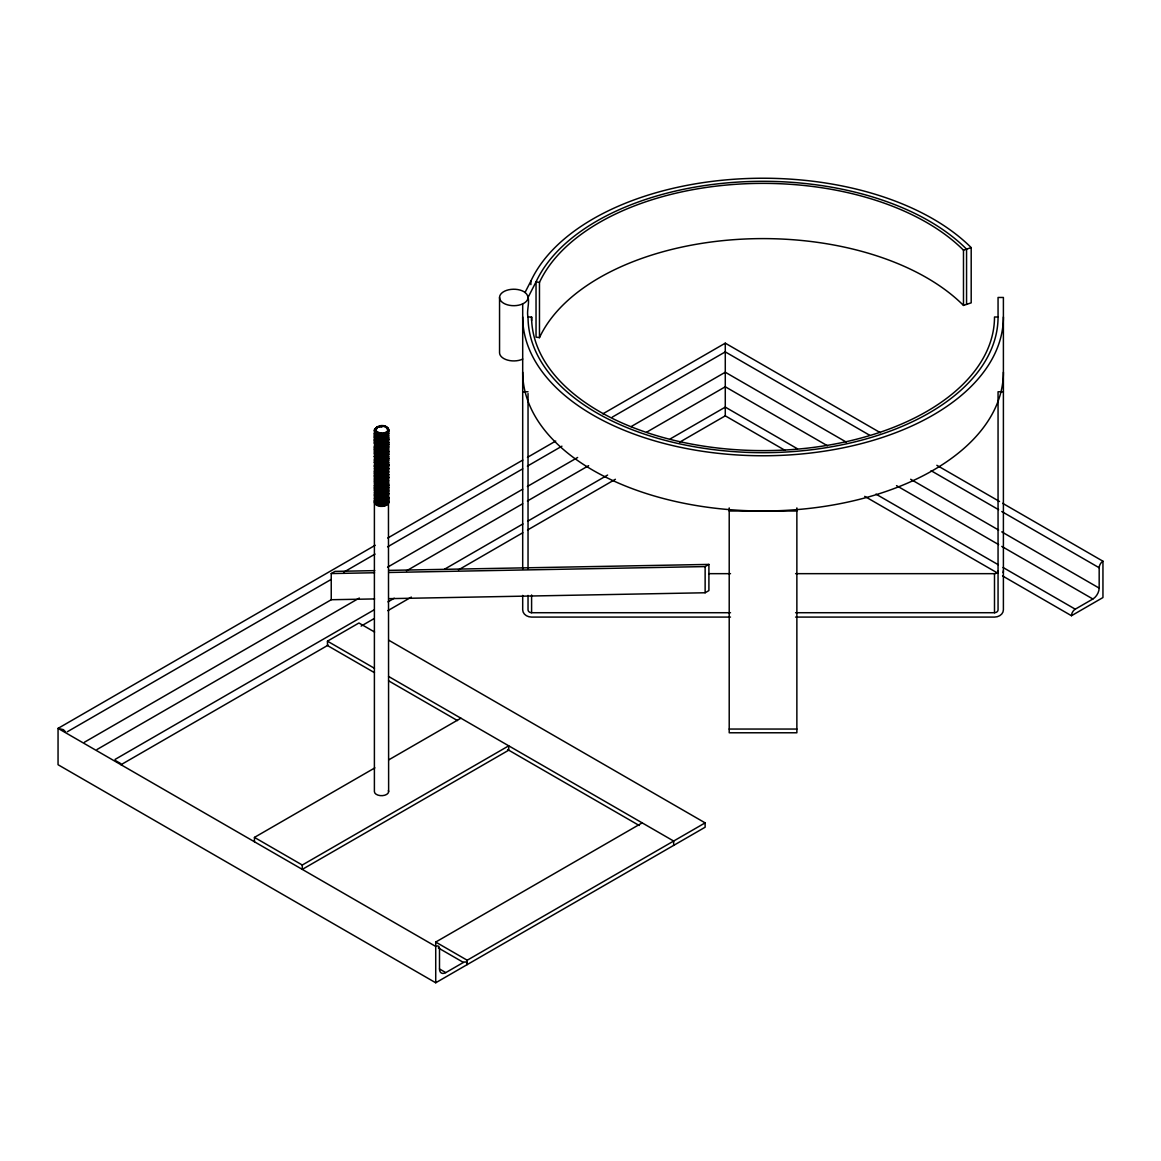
<?xml version="1.0" encoding="UTF-8"?>
<svg xmlns="http://www.w3.org/2000/svg" width="1161" height="1161" viewBox="0 0 1161 1161"><rect width="100%" height="100%" fill="white"/><g stroke="black" fill="none" stroke-linecap="round" stroke-linejoin="round"><path stroke-width="1.5" d="M378.428 427.074L374.64 429.265L375.38 432.414C378.936 434.722 384.959 435.375 387.542 431.21L388.471 430.891C389.472 424.287 376.686 423.721 375.351 429.614L377.194 432.139L381.577 433.227L381.577 505.906L386.352 505.079L388.703 502.321L388.456 501.131L388.63 791.57M381.519 425.637L381.519 426.769M381.577 438.64C372.594 437.653 388.296 440.629 387.745 434.562M375.569 430.049L374.408 431.718L375.38 433.866L377.194 434.78L376.512 435.985C380.024 437.828 385.234 437.813 387.542 434.112L388.471 433.808L388.456 431.529M381.577 435.723C372.986 434.707 386.671 437.523 387.542 432.661L388.471 432.342L387.745 430.209L388.703 429.744L387.73 427.582L386.903 428.322L387.527 429.222L388.456 428.627M387.745 437.842C386.526 442.776 378.341 443.255 375.584 439.395L374.64 438.176L375.569 436.231L374.64 436.536L375.569 437.32L374.408 439.163L375.584 440.846C378.341 444.707 386.526 444.242 387.745 439.293L388.703 439.743L387.542 441.383C384.93 446.245 369.271 444.503 385.147 443.662L384.668 442.37L388.471 439.613L388.456 437.16L388.703 438.292M375.366 437.073L374.408 437.537L375.366 438.161C375.076 441.383 380.91 440.135 379.734 442.834L386.628 441.456L385.945 440.251L388.471 438.161L387.745 436.028M375.584 437.581L374.408 436.26L375.569 433.314L374.64 433.633L375.569 434.403L374.408 436.072L375.38 438.234L379.981 440.019L379.734 441.369L383.435 441.253L387.759 439.061L388.456 434.432M374.64 433.633L374.655 435.81L376.208 436.957L375.38 438.045C378.82 440.846 384.93 441.064 387.542 437.015L388.703 435.39M375.569 442.036L374.64 442.53L375.569 443.125L374.655 444.358L375.584 446.666C378.341 450.526 386.526 450.047 387.745 445.113L388.471 446.883L384.668 449.641L378.007 449.902L385.147 449.481L386.628 448.726L385.945 447.522L388.703 444.112L388.471 445.432M374.64 442.53L375.569 440.585L374.64 440.904L375.569 441.673L374.64 443.807L375.366 445.795C374.321 448.828 385.365 450.352 387.759 446.332L386.932 445.243L388.703 442.646L387.745 441.833L386.932 444.141L384.668 445.635L381.577 446.274L377.194 445.316L374.408 442.08L375.569 438.771M386.932 445.243C378.486 448.683 373.305 448.102 386.628 445.824L385.945 444.619L388.471 442.53L387.745 440.745M381.577 445.998L383.435 445.606L376.512 444.707L377.194 443.502L374.655 439.99L375.366 438.524L374.408 440.614C378.326 443.807 385.612 444.184 388.471 439.438L387.542 438.481M375.351 444.358L374.64 445.447L375.584 446.666L374.655 447.261L377.194 451.136L381.577 452.079L384.668 451.455L386.932 449.96L387.745 447.653L388.471 449.786L386.932 451.048C383.957 453.849 378.152 454.125 375.584 450.657L374.408 449.162L375.569 447.856L374.408 449.336L375.584 452.485C378.341 456.346 386.526 455.867 387.745 450.918L388.703 451.556L387.542 453.008C384.93 457.884 369.271 456.128 385.147 455.286L384.668 453.995L387.745 450.555M375.569 446.404L374.64 446.709L375.38 449.858L378.486 451.324L378.007 452.63L379.981 453.109L379.734 454.459L381.577 454.72L386.628 453.095L385.945 451.89L388.471 449.612L387.542 448.654L388.703 447.014L387.745 446.564M381.577 453.269L383.435 452.877L379.734 453.008L379.981 451.658L374.408 449.336L374.64 448.175M381.577 451.818L383.435 451.426L376.512 450.526L377.194 449.307L375.38 448.407L374.408 446.259M375.569 450.758L374.64 451.078L375.569 451.847L374.64 454.169L375.584 455.388L374.655 455.983L377.194 459.495L376.512 460.699L378.007 461.352L381.577 461.991L386.628 460.366L385.945 459.146L388.471 457.057L388.456 454.793M375.569 452.209L374.64 452.529L375.569 453.312L374.655 456.171L377.194 458.029L376.512 459.248L379.734 460.278L385.147 459.654L384.668 458.363L387.759 456.694L388.471 455.417L387.542 454.459L388.471 454.154C388.064 450.337 389.574 453.458 387.745 452.369M381.577 459.088C386.598 458.493 376.251 459.698 375.38 456.941L376.208 455.852L374.408 454.981M375.569 453.312L374.655 454.531C377.412 458.232 382.941 458.247 386.628 455.997L385.945 454.793L387.759 453.777L388.703 451.368M375.351 454.531L374.64 458.522L375.569 459.117L374.408 460.786L376.208 464.574L375.38 465.663L376.512 466.519L381.577 467.81L385.147 466.925L384.668 465.619L388.471 462.876L388.456 460.598M375.569 456.578L374.64 456.897L375.569 457.666L374.64 459.974L375.584 461.207L374.655 461.976L376.208 463.123L375.38 464.211L381.577 466.359L386.628 464.719L385.945 463.515L388.471 461.236L387.542 460.278L388.703 458.639L387.745 458.189C386.526 463.137 378.341 463.616 375.584 459.741L374.655 457.434L375.569 456.215M381.577 464.908L383.435 464.516L379.734 464.632L379.981 463.283L374.408 460.786M387.745 456.375C387.135 461.86 377.02 462.499 375.366 457.419L374.655 459.074L379.981 461.831L379.734 463.181L381.577 463.442L387.759 460.873L386.932 460.133L387.745 457.826M375.569 465.3L374.64 465.619L376.208 470.394L375.38 471.482L381.577 473.63L386.628 471.99L385.945 470.785L388.471 468.696L388.456 466.417M381.577 472.164C386.569 471.613 374.974 472.861 374.655 469.073L375.584 468.464L374.64 467.07L375.569 466.751L374.408 469.697L378.486 471.671L383.188 471.874L387.759 469.77L388.471 468.507L387.542 467.549L388.703 465.909C387.077 464.153 386.7 470.161 383.188 469.334C380.286 470.06 374.553 468.957 375.569 464.937L374.64 464.342L375.569 462.397L374.64 462.702C375.816 467.201 386.134 467.694 388.471 462.688L387.542 462.093L388.703 460.09L387.745 459.277L386.932 461.585L383.188 463.515L378.486 463.326L375.366 460.336L374.64 461.439L375.584 462.659C378.283 466.345 385.655 466.069 387.542 461.73M374.64 467.244L375.351 466.156C372.246 467.201 379.487 467.506 376.512 469.421L381.577 470.713L386.628 469.088L387.759 468.13L386.932 467.404M387.745 462.194C387.135 467.68 377.02 468.318 375.366 463.239L374.655 464.893L377.194 466.751L376.512 467.97L381.577 469.262L386.628 467.622L385.945 466.417L388.471 464.327L387.745 462.557M375.569 471.119L374.64 471.424L375.569 472.208L374.408 473.877L377.194 476.939L376.512 478.143C380.024 479.986 385.234 479.972 387.542 476.271L388.703 474.631L387.745 474.181C386.526 479.13 378.341 479.595 375.584 475.734L374.64 473.064L375.569 467.839M374.408 473.877L376.512 475.415L381.577 476.431L387.759 474.138C392.578 465.111 379.429 482.787 375.366 471.961L374.655 473.615L377.194 475.473L376.512 476.692C380.024 478.535 385.234 478.506 387.542 474.82L387.745 472.73M374.408 472.425L381.577 476.532L385.147 475.647L384.668 474.341L388.471 471.598L387.745 469.45L386.932 471.772L384.668 473.253L378.486 473.499L375.584 471.381L374.64 468.696L375.569 468.202M387.745 467.999C387.135 473.499 377.02 474.123 375.366 469.059L374.655 470.698L379.981 473.456L379.734 474.805L381.577 475.081L387.759 472.498L386.932 471.41L388.703 468.812L387.745 468.362M375.351 473.427L374.408 475.502L375.584 476.823L374.64 478.695L375.584 480.103L374.655 480.698C377.572 484.834 386.192 485.037 387.745 479.638M375.366 477.781C372.333 478.637 378.355 478.883 375.38 480.204L378.007 481.699L383.188 482.062L387.759 479.943L388.703 477.534L387.745 477.084C387.31 478.23 378.501 482.25 375.584 477.186L374.655 474.878L375.569 473.659M381.577 482.25L377.194 481.293L374.655 479.42L374.64 477.244L377.194 478.39L376.512 479.595C380.024 481.438 385.234 481.423 387.542 477.722L388.471 477.418C389.124 474.254 388.137 475.575 387.542 476.634L388.471 477.418M381.577 489.521C372.986 488.491 386.671 491.321 387.542 486.444L388.703 484.805L388.471 486.14M388.703 480.451L387.542 482.091C383.507 487.01 377.775 485.559 375.584 481.191L374.64 481.597L375.366 483.586C372.463 485.4 381.534 485.254 379.734 487.896L383.188 487.867L387.759 485.762L388.456 479.508M374.64 477.244L375.569 478.013L374.408 479.682C373.9 483.76 380.01 483.861 379.734 486.444L385.945 485.313L388.471 483.223L387.745 481.089M375.569 479.478L375.366 480.683C372.333 481.554 378.355 481.8 375.38 483.121L381.577 485.153M381.577 488.055L378.486 487.664L375.584 485.545L374.64 485.966L375.569 486.735L374.64 489.057L375.584 490.276L374.655 490.871C377.717 494.92 384.204 494.673 387.759 491.393L386.932 490.668L387.745 488.36M387.745 487.257L388.703 487.722L387.542 489.347C384.93 494.223 369.271 492.467 385.147 491.64C385.437 487.141 389.907 486.256 387.542 490.813C385.902 495.703 374.843 495.616 375.569 489.652M381.577 491.074C386.569 490.508 374.974 491.756 374.655 487.968L375.569 486.735M387.745 497.445L388.703 497.895C385.467 505.441 378.007 502.495 374.408 498.766L375.569 495.82L374.64 496.139L375.569 496.923L374.408 498.591L375.584 500.086C373.755 505.993 384.523 507.865 387.542 502.437L388.703 500.797L387.527 499.361M387.745 430.209C387.034 435.491 378.355 436.072 375.584 432.124L374.408 430.441L375.351 429.614M387.745 432.023C386.831 437.566 374.843 437.712 375.569 431.5L374.64 430.905L375.351 429.817L377.194 432.226L381.156 433.169M387.745 436.391C386.526 441.325 378.341 441.804 375.584 437.944L374.655 435.636L375.569 434.403M387.745 440.382C387.135 445.882 377.02 446.506 375.366 441.441L374.408 441.891L375.38 444.053L381.577 445.911L386.628 444.547L388.471 442.341L387.542 441.383M381.577 448.915L387.759 446.506L387.745 443.647M387.745 446.201C387.092 451.223 379.502 451.789 376.208 448.944L375.366 446.883L376.208 445.679L374.655 442.907L375.569 441.673M388.471 452.703L387.542 451.919L388.471 451.252L387.745 449.467M387.745 452.006C387.034 457.303 378.355 457.884 375.584 453.936L374.408 450.613L375.366 450.163L375.351 447.261M388.471 457.057L387.745 455.286M387.542 462.093L387.745 461.091M387.745 465.459L388.471 467.23M387.542 467.912L387.745 466.911M374.408 478.23L375.584 481.554C378.051 486.619 389.341 483.121 387.542 479.537L387.745 478.535M387.745 481.452C386.598 486.59 377.035 487.112 375.366 482.134L374.655 480.698M383.435 490.682C382.216 487.838 388.398 489.289 388.471 485.951L387.745 484.355M387.745 485.443C386.947 490.856 378.486 491.103 375.38 487.475C378.355 486.169 372.318 485.937 375.366 485.051L374.64 481.597M375.351 483.6L374.64 487.605L375.584 488.825L374.655 489.42L377.194 492.917L376.512 494.136L378.007 494.963L384.668 494.702L388.471 491.945L387.745 490.174M387.745 491.263C387.034 496.545 378.355 497.126 375.584 493.178L374.64 490.508L375.569 490.015L374.408 488.404L375.366 487.954C377.557 493.498 385.989 491.422 388.471 487.591L387.745 485.806M387.745 495.979C386.598 501.117 377.035 501.654 375.366 496.676C374.089 499.027 384.175 501.378 386.628 498.156L385.945 496.952L388.703 493.527C387.135 492.191 385.583 498.591 381.577 497.155C378.994 497.343 374.524 495.921 375.569 492.554L374.64 491.785L375.569 491.466L374.408 494.412C378.588 497.227 385.379 498.171 388.471 493.222L387.542 492.264M387.745 497.082C387.092 502.103 379.502 502.669 376.208 499.825L374.655 498.33L374.64 496.139M387.745 501.799L385.945 504.585L381.156 505.848M388.703 431.021L388.471 432.342M375.366 434.17L374.408 434.809L376.208 437.32C380.053 440.672 385.96 438.597 388.471 435.259C388.064 431.428 389.574 434.562 387.745 433.474C386.526 438.423 378.341 438.902 375.584 435.041L374.655 432.734L375.569 431.5M388.471 451.252L388.456 448.973M375.569 454.764L375.584 456.839C378.283 460.525 385.655 460.264 387.542 455.925L388.703 454.285L387.745 453.472L386.932 455.78L384.668 457.26L381.577 457.898L377.194 456.941L374.408 452.064L375.366 451.614L375.351 448.712M375.569 460.569L374.408 462.238L375.584 465.561L378.486 467.68L384.668 467.448L386.932 465.953L387.745 463.645L388.471 465.779L384.668 468.536L378.486 468.768L374.655 466.156L375.569 463.486L374.64 462.702M388.471 465.779L388.703 464.458M388.703 477.534L387.542 479.174C385.655 483.513 378.283 483.789 375.584 480.103L374.655 477.795L375.569 476.561L374.64 475.966L375.569 475.473M388.471 480.32L388.456 478.042M388.471 490.493L387.527 487.736M388.471 491.945L388.456 489.492L388.703 490.624M387.745 491.625L388.471 493.396L385.147 496.182L379.734 496.618L379.981 495.268M388.471 493.222L387.542 493.715L388.471 494.673L387.759 495.762L383.435 498.127L378.007 497.866L378.486 494.934L375.584 492.815L374.64 493.236L375.366 495.225C372.333 496.081 378.355 496.327 375.38 497.648C378.762 500.449 385.017 500.667 387.542 496.618L388.471 496.313C388.064 492.482 389.574 495.616 387.745 494.528L387.527 493.556M376.208 496.923L374.64 494.862L375.351 493.773L374.408 494.223L376.208 498.011L375.38 499.099C378.646 502.118 385.017 501.987 387.542 498.069L388.471 497.764L388.456 495.486M388.703 497.895L386.932 500.478C383.638 503.569 377.369 503.279 374.655 499.593L375.584 498.998L374.64 497.59L375.569 497.285L374.408 495.674M375.351 498.142L375.366 501.03C374.335 503.787 385.8 506.051 387.542 500.986L388.703 499.346L387.745 498.533L386.932 500.841L384.668 502.336L378.486 502.568L375.584 500.449L374.655 498.142L375.569 496.923M388.703 502.249L388.471 503.395L387.542 502.437M375.366 502.292L375.569 501.363M388.703 429.643L388.471 430.891M374.408 430.441L374.64 429.265M379.734 435.738L379.981 434.214L374.408 431.892L375.569 430.412M376.208 434.04L375.38 435.143C378.689 439.221 382.579 435.186 376.512 434.722L374.408 433.358L375.569 431.863M374.408 434.809L375.351 432.719L374.408 433.358M374.408 437.712L374.64 436.536M374.655 437.276L375.584 436.492L374.64 435.273L375.569 432.951L374.64 432.182M374.408 439.163L375.569 437.682M375.351 437.262L375.569 435.868M374.408 442.08L376.208 438.408M379.734 447.377L379.981 445.839L374.408 443.531L374.64 442.356M375.569 444.59L374.655 445.809C380.155 451.368 381.374 446.521 374.408 444.982L375.569 443.487L375.366 444.344C376.991 449.118 385.713 448.799 387.542 444.286L388.471 443.981L387.542 442.834M375.351 441.63L374.64 439.453L375.569 439.134M374.408 446.434L375.569 444.953M375.38 448.407L376.512 449.249C380.808 453.095 380.257 449.917 374.408 447.885L374.64 446.709M374.64 445.447L375.569 443.125M374.64 454.169L376.208 451.847L374.408 450.802L375.569 449.307M375.584 448.117L375.569 446.042M374.64 451.078L374.655 453.254L375.584 453.574C384.364 457.782 376.643 459.669 374.408 453.516L375.366 453.066M374.64 449.8L375.569 447.493M375.351 456.171L376.208 454.401L374.408 453.704L374.64 452.529M374.408 455.156L375.569 453.675M374.64 459.974L376.208 457.666L374.408 456.607L376.208 453.312L374.655 451.803L375.569 450.395M375.351 460.525L376.208 458.755L374.408 458.058L374.64 456.897M375.351 461.976L376.208 460.206L374.408 459.524L375.569 458.029M374.64 457.071L375.569 455.127L374.408 456.607M374.408 460.975L375.569 459.48M375.569 460.932L374.408 462.426L375.584 463.747M374.408 463.878L375.351 461.802M374.408 466.78L374.64 465.619M375.569 462.034L376.512 463.79L381.577 464.806L386.628 463.442L387.759 462.499L386.932 461.585M388.471 467.056L385.945 469.334L381.577 470.611L375.38 468.754L374.64 467.07M374.64 478.883L376.208 476.561L374.408 475.502L376.208 472.208L374.408 471.148L375.569 469.654L374.64 471.613M387.542 467.549C385.655 471.888 378.283 472.164 375.584 468.464L375.569 466.388M374.408 472.6L374.64 471.424M374.408 474.051L375.569 472.571M375.351 479.42L376.208 477.65L374.408 476.968L374.64 475.792M374.64 475.966L375.569 474.022L374.64 474.341L375.584 475.734L374.655 476.518L376.208 479.478M387.745 482.903C387.527 486.749 378.37 489.013 375.584 484.456L374.64 483.237L376.208 480.567L374.408 479.87L375.569 478.376L374.408 476.779L375.569 475.11M374.408 481.322L375.569 479.841M375.366 477.418L375.569 476.561M375.351 485.24L376.208 483.469L374.408 482.773L375.351 480.698M374.408 484.224L375.351 482.149L374.408 482.773M374.408 485.69L375.569 484.195M374.64 480.146L376.512 482.686L381.577 483.702M387.759 487.214L386.932 487.388L387.759 488.491C382.332 493.294 378.326 490.189 374.408 487.141L374.64 485.966M379.734 492.438L379.981 490.9L374.408 488.592L375.569 487.098L376.208 488.2L375.351 489.594M374.408 484.05L375.584 485.545L375.569 483.832M374.64 491.959L375.351 490.871C375.453 495.616 386.149 493.831 374.408 490.044L375.38 487.475M374.64 490.319L376.208 495.094L374.64 497.779M375.351 495.413L376.208 493.643L374.408 492.946L374.64 491.785M375.569 488.2L375.584 490.276C378.152 493.73 383.957 493.469 386.932 490.668M374.64 490.508L375.569 485.283M374.408 495.863L375.569 494.368L374.408 492.772L375.366 492.308M374.408 497.314L375.351 495.239M374.655 499.593L377.194 501.639L376.512 502.858C383.174 505.645 377.804 500.797 374.408 500.217L375.569 498.737L374.64 500.681L375.584 501.9C378.37 506.457 387.527 504.193 387.745 500.347M375.569 495.457L376.512 497.227C378.196 498.475 379.792 498.969 379.734 501.16M374.408 501.668L375.569 500.188M375.569 498.374L376.512 500.13C376.715 501.334 378.53 502.452 378.486 504.019C378.283 507.168 387.571 505.514 388.471 501.944L387.542 500.986M375.584 503.221L375.569 501.276M383.348 425.695L383.13 426.58L377.151 427.175L374.64 429.454M379.734 499.709L379.981 496.719L376.512 495.587L377.194 494.383L374.408 491.321M525.004 292.514L530.882 281.078A240.356 138.769 0 0 1 731.677 179.418A240.356 138.769 0 0 1 971.191 247.612L971.191 302.847L963.485 305.416A231.445 133.631 0 0 0 732.838 239.746A231.445 133.631 0 0 0 539.473 337.648L536.034 337.111L536.034 281.876A235.015 135.677 0 0 1 732.373 182.466A235.015 135.677 0 0 1 966.562 249.151L966.562 304.385M378.007 435.186L378.486 432.719M378.007 438.089L378.486 436.783L374.655 434.359L374.408 433.169M384.625 426.987L385.089 426.072M378.007 442.631L378.486 439.7L375.38 438.234M378.007 443.908L378.486 442.602L374.655 440.179L374.408 438.989M378.007 446.811L378.486 444.053L375.38 442.414L376.208 441.311L374.655 439.99M378.007 449.713L378.486 448.422L374.655 445.998L375.366 444.344M378.007 455.533L378.486 454.227L374.408 452.064M378.007 488.97L378.486 484.761L375.38 483.295L374.655 482.149L375.569 480.93M378.007 491.872C379.807 489.478 373.639 490.16 374.408 486.952L375.366 486.503M378.486 494.934L378.486 493.483L376.512 492.859L377.194 491.466L375.38 490.566M378.486 500.754L378.486 499.303L374.655 496.69L375.584 496.095L374.655 493.788L375.569 492.554M379.734 451.731L384.668 451.092L387.542 448.654M388.471 449.612L387.542 450.105C385.655 454.444 378.283 454.72 375.584 451.019L376.208 448.581M376.208 455.852C379.415 458.464 385.278 458.145 387.542 454.459M375.38 461.309C378.733 464.211 385.002 464.255 387.542 460.278M387.542 471.903L388.471 472.875L387.542 473.369C385.655 477.708 378.283 477.969 375.584 474.283L374.655 471.976L375.569 470.756M375.38 478.753C378.501 483.034 387.44 481.046 387.745 477.084M387.542 483.542L388.471 484.5L387.542 484.993C385.713 489.507 376.991 489.826 375.366 485.051L374.64 486.14M387.542 493.715C384.581 496.444 385.133 499.23 379.734 498.069M375.569 494.005L374.655 495.239C377.252 500.565 387.324 498.896 387.745 494.528M387.542 498.069L388.471 499.041L387.542 499.535C385.612 500.841 389.37 501.799 386.628 502.698L386.352 505.079M381.577 441.644L383.435 441.427L383.188 436.986L387.759 434.882L386.932 433.604L388.471 432.168L387.542 431.21M387.542 432.661L388.471 433.619L386.628 435.651L381.577 437.276M378.007 440.991C385.945 443.618 383.681 438.248 388.471 435.07L387.542 434.112M381.577 443.096C383.507 442.022 387.643 439.729 387.759 437.784L388.471 436.521L387.542 435.926M381.577 444.547L386.628 442.921L388.471 439.438M381.577 447.464C385.568 447.696 385.496 444.402 386.628 443.096L388.471 440.89L387.542 439.932M388.471 443.792C385.336 449.452 379.125 450.192 375.38 445.505L374.408 443.342L375.366 442.892M387.542 445.737L388.471 446.695L386.932 448.146L387.759 449.423L386.628 450.366C385.496 451.673 385.568 454.967 381.577 454.72M387.542 447.203L388.471 448.161L384.668 451.092L385.147 452.572M381.577 456.186L386.628 454.546L388.471 451.063M387.542 453.008L388.471 453.966L386.628 456.186L381.577 457.637M386.932 455.417L388.471 453.966M388.471 456.883L386.628 459.088L381.577 460.438L375.38 458.406M381.577 461.991L386.628 460.54L388.471 458.334L387.542 457.376M387.745 456.737C389.574 457.826 388.064 454.691 388.471 458.508L386.628 461.991L381.577 463.442M381.577 467.81L386.628 466.171L388.471 464.153L387.542 463.181M374.408 465.155L376.512 466.693L381.577 467.709L386.628 466.359L388.471 464.153M386.932 467.041L388.471 465.605L387.542 464.647M381.577 473.63C385.858 473.572 384.755 470.713 388.471 468.507M387.542 469L388.471 469.958L386.932 471.41C383.652 474.37 377.136 474.544 374.655 470.524L375.569 469.291M387.542 470.452L388.471 471.41L386.628 473.63L381.577 475.081M388.471 472.875L386.628 475.081C385.916 476.837 379.865 483.426 387.759 478.317L386.932 477.215L388.471 475.778L387.542 475.183L388.456 472.237M383.435 479.232L383.188 477.693L387.759 475.4L388.471 474.327L387.542 473.369M387.542 477.722L388.471 478.68L385.945 480.959L386.628 482.163C379.632 486.575 386.903 477.476 386.628 476.532L388.471 474.327M386.932 478.666L388.471 477.229M388.471 480.132L386.932 481.583L387.759 482.671C376.324 487.359 390.502 487.504 387.542 482.091M383.435 489.405C384.726 486.314 384.61 484.819 388.471 481.597L387.542 480.988M388.471 483.049L386.628 485.066L381.577 486.706M388.471 484.5L385.945 486.778L386.628 492.525L381.577 493.976M387.542 486.444L388.471 487.402L386.932 490.305M387.542 488.259L388.471 488.854L386.628 491.074M387.759 490.116L388.471 488.854M388.471 490.319L386.628 492.525C381.084 495.137 378.457 493.585 375.38 490.377L376.208 489.289L374.655 487.968M388.471 491.771L386.932 493.207L387.759 494.296M381.577 501.059L387.759 498.664L386.932 497.576L388.471 496.124L387.542 495.166M378.007 500.594C381.577 501.77 386.642 501.334 388.471 497.576L387.542 496.618M387.542 499.535L388.471 500.493L386.932 501.929M374.64 430.905L375.351 429.817M374.64 432.356L375.351 431.268M374.64 436.725L375.351 435.636L375.584 436.492M374.64 439.627L375.38 438.045M374.64 443.995L375.38 442.414M374.64 446.898L375.351 445.809M374.64 451.252L375.351 450.163M374.64 452.717L375.351 451.629M374.64 458.522L375.38 456.941M374.64 464.342L375.38 462.76L374.655 461.802M374.64 465.793L375.351 464.705M374.64 468.696L376.208 466.388L374.655 464.705L375.569 463.486M374.64 470.161L376.208 467.477M374.64 473.064L375.38 471.482M374.64 477.418L375.351 476.329M374.64 480.335L375.351 479.246M374.64 484.688L375.38 483.121M374.64 487.605L375.366 483.223M374.64 493.41L376.208 490.74M374.64 499.23L375.38 497.648M376.512 434.722L377.194 432.139M385.902 427.567L386.584 426.726M376.512 443.444L377.194 440.585L374.655 438.539L375.569 437.32M386.932 451.048L387.759 452.151C383.667 456.563 374.901 454.531 376.512 450.526M378.007 487.693L376.512 487.054L377.194 481.293L375.38 480.393M376.512 491.408L377.194 487.112L375.38 486.024L376.208 484.921M376.512 497.227L377.194 495.834L375.38 494.746M379.981 505.761L376.512 504.498L377.194 503.105L375.38 502.016M386.352 432.4L388.471 430.716C386.468 433.126 379.299 436.768 386.628 434.199L386.352 432.4L381.577 433.227M375.351 432.908L376.208 431.399M375.38 433.692L376.208 432.589M374.408 436.072L375.366 436.71L376.208 435.868L374.655 434.185L375.569 432.951M375.38 440.962L376.208 440.222L375.38 439.685M375.38 443.865L376.208 442.762L374.655 441.456L375.569 440.222M375.38 448.219L376.208 447.493L375.38 446.956M375.351 476.518L376.208 474.747L374.655 473.427L375.569 472.208M387.759 491.393L386.932 491.756C386.845 495.225 381.867 496.168 378.007 494.775M387.6 431.645L381.577 434.374L376.512 433.082M383.435 445.606C384.146 440.832 387.513 438.597 386.628 434.374L387.759 431.79M386.628 438.742L387.759 436.333M387.759 442.152L386.932 442.326L387.759 443.429C381.026 443.995 385.292 449.423 381.577 450.366M386.932 455.78L387.759 456.505L386.628 457.637L381.577 458.987L375.38 457.129M386.932 456.868L387.759 457.956L386.628 458.9L381.577 460.54M387.759 462.325C384.393 463.587 383.74 465.619 381.577 466.359M387.759 465.416L386.628 467.81L381.577 469.262M387.759 477.04L386.628 477.984C387.005 480.117 384.03 481.554 385.147 484.543M386.628 486.706L385.945 482.41L387.759 481.22L386.932 480.132M386.628 502.698L385.945 498.403L387.759 497.213L386.932 496.473M387.759 501.567L384.668 503.424L384.857 505.601M386.932 502.292L387.759 503.018L386.628 503.976L381.577 505.427M377.151 428.627L375.351 428.54L377.949 427.233M375.366 458.885L374.408 459.335L375.584 460.844L374.655 459.074L375.569 457.666M374.655 460.525L375.569 459.117M375.38 484.747L374.655 483.6L375.569 482.381M375.584 501.537L374.655 501.233L375.569 499.825M378.486 505.398L374.655 502.684L375.366 500.667M375.177 545.293L58.05 728.382L58.05 764.722L435.723 982.772L705.133 827.227L705.133 822.873L388.688 640.175M387.745 538.036L522.755 460.09M527.457 457.361L555.727 441.049M602.82 413.867L725.277 343.163L880.415 432.734M374.582 598.931L331.233 599.729L331.233 573.563L335.007 571.372L374.756 570.631M67.178 731.836L331.045 579.499M343.612 572.242L375.018 554.102M387.585 546.846L522.668 468.855M527.37 466.141L561.924 446.187M612.195 417.176L725.277 351.885L869.807 435.331M84.448 742.213L331.045 599.845M387.585 567.192L522.668 489.216M527.37 486.488L577.641 457.478M631.033 426.638L725.277 372.231L846.238 442.08M97.045 749.484L359.329 598.046M406.452 570.849L522.668 503.743M527.384 501.03L588.627 465.663M646.75 432.11L725.277 386.773L827.387 445.722M115.012 759.454L373.857 610.004M387.977 601.862L394.261 598.234M444.46 569.253L522.9 523.959M527.602 521.245L607.609 475.052M670.361 438.829L725.277 407.119L797.462 448.799M374.452 672.654L327.46 645.531L327.46 641.162L358.938 622.993L374.597 632.034M120.991 764.722L328.171 645.11M361.144 626.084L373.697 618.828M387.818 610.671L411.357 597.088M458.45 569.891L522.798 532.739M527.515 530.026L615.403 479.275M679.751 442.123L725.277 415.841L784.807 450.221M389.037 572.475L705.133 566.583L708.907 564.406L708.907 590.586L705.133 592.763L389.037 598.655M254.448 841.769L254.448 837.4L374.872 767.871M388.95 759.744L460.902 718.209M254.448 837.4L302.281 865.032L508.736 745.826L508.736 750.18L302.281 869.386M435.723 944.981L435.723 942.064L642.193 822.873M65.35 731.619L63.391 729.659L58.05 728.382L435.723 946.433A5.341 3.077 -60 0 1 439.497 948.61L439.497 968.956L445.795 972.599L463.428 962.425A5.341 3.077 -60 0 1 467.201 964.602L467.201 960.234L705.133 822.873M1002.553 575.929L1071.472 615.722A5.341 3.077 -60 0 1 1075.26 609.177L1092.878 599.003A8.896 5.137 -60 0 0 1099.177 588.105L1099.177 567.758A5.341 3.077 -60 0 1 1102.95 561.213L1002.654 503.308M1071.472 615.722L1102.95 597.552L1102.95 561.213M385.147 439.482L386.628 438.553M386.628 455.997L386.628 457.449L383.188 458.798L383.435 461.788L378.007 461.527L374.655 458.9M381.577 470.713C385.858 471.09 380.692 465.401 385.147 465.648C385.51 463.181 386.395 462.383 386.932 459.771L388.471 458.334M387.759 469.77L386.932 469.944L387.759 471.047L385.945 472.237L386.628 474.893L381.577 476.532M386.628 479.261L381.577 480.886M386.628 486.532L384.668 487.431L385.147 490.363M386.628 489.434C382.738 489.521 384.291 492.482 381.577 492.525M386.628 490.885C377.92 492.351 389.501 506.718 378.007 503.497M386.628 493.788L381.577 495.254M385.147 497.634L388.471 494.673M386.628 501.059L381.577 502.51M374.408 440.614L375.366 439.975M374.408 447.885L375.366 447.246M375.366 455.968L374.408 456.433L375.584 457.927M374.408 468.246L375.366 467.607M374.408 471.148L375.366 470.51M375.366 474.864L374.655 476.344L376.512 478.332L381.577 479.333M375.366 489.405L374.408 490.044M374.408 500.217L375.366 499.578M522.697 359.039L520.912 359.823A14.237 8.229 0 0 1 499.549 352.697L499.549 297.463M377.949 427.045L375.351 428.54M375.569 434.765L374.64 435.273M375.569 463.849L374.408 465.329L375.38 467.302M375.569 488.563L374.408 489.869L376.208 492.191L375.351 493.962M528.037 317.069C525.86 309.247 532.652 296.781 523.858 291.643A14.237 8.229 0 0 0 504.629 291.164A14.237 8.229 0 0 0 502.118 302.179A14.237 8.229 0 0 0 520.912 304.588L523.858 303.282A14.237 8.229 0 0 0 528.037 297.463L536.034 281.876L539.473 282.413A231.445 133.631 0 0 1 732.838 184.512A231.445 133.631 0 0 1 963.485 250.181L971.191 247.612M379.734 437.189L381.577 437.189M376.208 436.957C379.212 438.147 377.427 440.933 381.577 440.092M376.512 441.804L379.981 442.936L379.734 444.46M379.734 448.828L379.734 450.279M376.512 453.429L379.981 454.561L379.734 456.099M379.734 457.55C378.994 461.164 375.787 456.142 376.512 455.068L375.38 454.227M379.734 459.001L379.734 460.453L376.512 459.248M379.734 460.453L379.734 461.904M376.208 461.672L375.38 462.76C381.011 463.965 380.866 468.159 375.38 464.4M379.734 466.272C375.598 471.932 378.53 461.904 374.408 462.238M379.734 467.723L379.734 469.175L376.512 467.97M379.734 469.175L379.734 470.626L375.38 468.58M379.734 470.626C380.895 473.615 373.886 470.785 374.408 468.057M379.734 472.077L379.734 473.543M375.38 472.933C379.531 476.416 384.959 475.038 386.628 471.99M374.655 473.427C379.241 475.589 382.375 479.783 375.38 475.85M379.734 477.897L381.577 477.882M375.38 478.942L381.577 480.799M376.208 479.116C375.758 482.004 380.387 480.886 379.734 483.716M378.007 486.053L381.577 486.604M376.512 486.865L379.981 487.997L379.734 489.536M379.734 493.889L379.734 495.341M379.734 504.063L379.734 505.514M384.886 432.908L385.147 434.94L381.577 435.825M383.435 438.524L387.759 436.159L386.932 435.056L388.471 433.619M383.435 439.975L385.147 439.308M387.759 446.332L386.932 446.695L387.759 447.783L384.668 449.641L385.147 450.932L383.188 451.527L383.435 452.877M387.759 468.13L384.668 469.987L385.147 471.279L383.188 471.874L383.435 477.781M385.147 482.918L381.577 483.803M385.147 487.272L381.577 488.157M386.932 491.756L387.759 492.844L386.628 493.976C386.54 495.602 385.699 496.864 385.147 498.896L381.577 499.607M385.147 498.896L385.147 503.264L383.188 503.859L383.232 505.877M386.932 449.597L388.471 448.161M387.759 453.777L386.932 453.966L387.759 455.228M386.932 461.222L387.759 460.873M386.932 472.861L387.759 472.498M387.759 475.589L386.628 477.81L381.577 479.435M387.759 482.86L386.932 484.485M387.759 494.484L386.932 496.11M387.759 498.838L386.932 499.027L387.759 500.115M381.577 438.742L383.435 438.35M381.577 440.193L383.435 439.801M381.577 477.984L383.435 477.592M381.577 482.352L386.628 480.712L387.759 479.769L386.932 479.029M381.577 485.254L383.435 484.863L383.435 483.586M381.577 489.608L386.628 487.983L387.759 487.04L386.932 485.937M381.577 496.705L383.435 496.487M381.577 498.156L383.435 497.938M381.577 503.976L383.435 503.758M376.512 451.977L378.486 452.775L378.007 454.256M374.655 460.351L378.486 462.949L378.007 464.429M375.38 473.122L378.486 474.588L378.007 478.971L379.981 479.275L379.734 480.799M378.486 483.31L378.486 480.393L376.512 479.595M378.486 489.115L376.512 488.317M389.196 570.37L708.907 564.406M331.233 573.563L374.582 572.75M531.593 316.997L528.037 316.997A235.015 135.677 0 0 0 763.038 452.674A235.015 135.677 0 0 0 998.054 316.997L994.498 316.997A231.445 133.631 0 0 1 763.038 450.613A231.445 133.631 0 0 1 531.593 316.997L531.593 320.552M522.697 391.765L528.037 391.765M1003.394 391.765L998.054 391.765L998.054 609.815A3.556 2.902 0 0 1 994.498 612.718L795.59 612.718M729.21 511L796.867 511M708.79 573.665L730.501 573.665M795.59 573.665L994.498 573.665A3.556 2.902 0 0 0 998.054 570.748M528.037 595.404L528.037 609.815A3.556 2.902 0 0 0 531.593 612.718L730.501 612.718M730.501 617.086L531.593 617.086A8.896 7.271 0 0 1 522.697 609.815L522.697 595.404M795.59 617.086L994.498 617.086A8.896 7.271 0 0 0 1003.394 609.815L1003.394 297.463L998.054 297.463L998.054 317.069M729.21 729.05L796.867 729.05M381.577 505.601L376.512 504.309M375.38 436.783L377.194 437.682L376.512 440.527M375.38 445.505L377.194 446.404L376.512 449.249M386.903 428.685L387.73 429.048M378.007 497.692L379.734 498.258M115.403 760.513L120.744 763.59M383.435 435.622L383.435 437.073M383.435 480.683L383.435 482.134M383.435 486.503L383.435 487.954M374.408 430.267L375.584 431.761M375.584 436.13L374.655 435.636M374.408 437.537L375.584 439.032M374.408 440.44L375.584 441.935M375.584 443.4L374.655 442.907M375.584 444.852L374.655 444.358M375.584 447.754L374.655 447.261M374.408 447.711L375.584 449.205M375.584 455.025L374.655 454.531M374.408 466.606L376.208 468.928L375.351 470.698M375.584 469.566L374.655 469.073M374.408 470.96L375.584 472.469L375.366 471.598M374.408 481.147L375.584 482.642L374.64 483.237M374.408 485.501L375.584 487.01M375.584 491.364L374.655 490.871M375.584 492.815L374.655 492.511L375.569 491.103M375.584 495.732L374.655 495.239M378.486 477.49L376.512 476.692M376.512 434.533C378.501 436.057 379.154 436.507 379.734 438.655M378.007 441.18L375.38 439.497M376.512 443.255L379.981 444.387L379.734 445.911M378.007 476.068L376.512 475.415L376.512 469.421M376.512 485.414L378.007 486.241M378.007 496.415L376.512 495.587M376.512 497.039L378.007 497.866M936.84 465.3L999.519 501.494M931.078 470.698L998.634 509.708M1001.769 511.522L1099.177 567.758M910.659 479.261L998.634 530.055M1001.769 531.869L1099.177 588.105M896.51 485.632L998.62 544.582M1001.769 546.396L1092.878 599.003M875.945 494.107L998.358 564.783M1003.06 567.497L1075.26 609.177M864.698 496.342L997.85 573.215M327.46 641.162L374.452 668.301M388.558 676.442L673.656 841.043L673.656 845.397M388.558 680.796L457.478 720.589M507.604 749.527L639.203 825.5M435.723 942.064L467.201 960.234M438.307 947.927L463.428 962.425M375.38 436.594L379.981 438.568L379.734 440.106M376.512 452.166L374.655 450.178L375.569 448.944M375.38 454.038L378.486 455.692L378.007 462.978M376.512 485.588L374.655 483.6M375.38 487.664L376.512 488.505M376.208 496.56L377.194 497.285L376.512 500.13M386.932 449.96L387.759 450.686L386.628 451.644L383.188 452.979L383.435 458.697M387.759 459.408L386.932 458.682L387.759 457.956M387.759 463.776L386.932 462.688M387.759 465.227L386.932 464.139L388.471 462.688M387.759 469.595L386.932 468.493M386.932 473.224L387.759 474.138M387.759 475.4L386.932 474.312M386.932 484.848L387.759 485.762M387.6 504.338L386.932 503.381L387.759 503.018M377.02 427.016L376.483 427.785M374.655 451.629L377.194 453.675L376.512 455.068M374.655 501.044L375.38 502.191M374.655 502.51L377.194 504.832M375.366 432.356L375.584 433.213L374.655 432.734M375.366 461.425L374.655 463.442M375.366 465.779L375.584 466.649L374.655 466.345L375.569 464.937M375.584 487.373L374.655 485.066M375.366 497.764L375.584 498.998M383.232 433.198L383.435 434.17M379.778 425.855L379.923 426.813M383.435 451.426C383.565 449.017 386.729 447.914 386.628 445.824M383.435 464.516L383.188 461.701L386.628 460.366M383.435 471.772C383.783 469.741 385.539 468.986 385.147 466.925M374.408 500.043L374.655 501.233M374.408 501.494L376.208 504.077M388.703 431.21L388.456 430.078M388.703 444.286L388.456 443.154M388.703 451.556L388.456 450.424M388.703 464.632L388.456 463.515M388.703 477.722L388.456 476.59M388.703 484.993L388.456 483.861M388.703 498.069L388.456 496.952M994.498 573.665L994.498 612.718M963.485 250.181L963.485 305.416M796.867 507.908L796.867 732.78L729.21 732.78L729.21 507.908M725.277 343.163L725.277 415.841M705.133 566.583L705.133 592.763M539.473 282.413L539.473 337.648M531.593 594.969L531.593 612.718M530.882 281.078L530.882 284.648M528.037 393.564L528.037 568.948M522.697 303.79L522.697 568.948M435.723 946.433L435.723 982.772M388.703 436.841L388.456 435.897M388.703 439.743L388.456 438.8M388.703 441.195L388.456 440.251M388.703 442.646L388.456 441.702M388.703 445.563L388.456 444.619M388.703 447.014L388.456 446.071M388.703 448.465L388.456 447.522M388.703 454.285L388.456 453.341M388.703 458.639L388.456 457.695M388.703 460.09L388.456 459.146M388.703 463.007L388.456 462.063M388.703 465.909L388.456 464.966M388.703 468.812L388.456 467.868M388.703 470.278L388.456 469.32M388.703 474.631L388.456 473.688M388.703 481.902L388.456 480.959M388.703 483.353L388.456 482.41M388.703 486.256L388.456 485.313M388.703 487.722L388.456 486.764M388.703 489.173L388.456 488.23M388.703 492.075L388.456 491.132M388.703 493.527L388.456 492.583M388.703 499.346L388.456 498.403M388.703 500.797L388.456 499.854M388.471 437.973L386.932 439.424L387.759 440.701M387.759 443.429L386.932 443.778L387.759 445.055M386.628 441.456L386.628 443.096M386.628 448.726L386.628 450.366M386.628 453.095L386.628 454.72M386.628 457.449L386.628 459.088M386.628 464.719L386.628 466.359M386.628 467.622L386.628 470.713M385.147 434.94L385.147 438.031M385.147 443.662L385.147 445.302M385.147 455.286L385.147 458.377M385.147 459.654L385.147 464.197M385.147 475.647L385.147 477.273M385.147 491.64L385.147 496.182M379.981 433.082L379.734 434.287M379.981 477.824L379.734 479.348M379.981 483.629L379.734 485.167M379.981 489.449L379.734 490.987M379.981 501.073L379.734 502.611M379.734 482.265C379.313 480.175 378.181 479.537 376.512 478.143M378.007 474.617C378.965 469.305 377.92 464.545 376.512 460.699M376.512 435.985L376.512 437.624M376.512 444.707L376.512 446.346M376.208 444.228L375.351 445.984M376.208 450.033L375.351 451.803M376.208 473.296L375.351 475.067M376.208 499.462L375.366 501.03M376.208 502.365L375.38 503.642M375.569 451.847L374.655 453.254M375.569 478.013L374.655 479.42M374.393 502.292L374.393 791.57A7.126 4.107 0 0 0 382.448 795.648A7.126 4.107 0 0 0 388.398 790.51M302.281 865.032L302.281 867.935M1003.394 570.748A8.896 7.271 0 0 1 1003.089 572.634M1003.394 372.231A240.356 138.769 0 0 1 763.038 511A240.356 138.769 0 0 1 522.697 372.231M1003.394 316.997A240.356 138.769 0 0 1 763.038 455.765A240.356 138.769 0 0 1 522.697 316.997M388.398 501.218A7.126 4.107 0 0 1 380.59 506.37A7.126 4.107 0 0 1 375.351 500.231M445.795 972.599A8.896 5.137 -60 0 1 439.497 968.956"/></g></svg>
